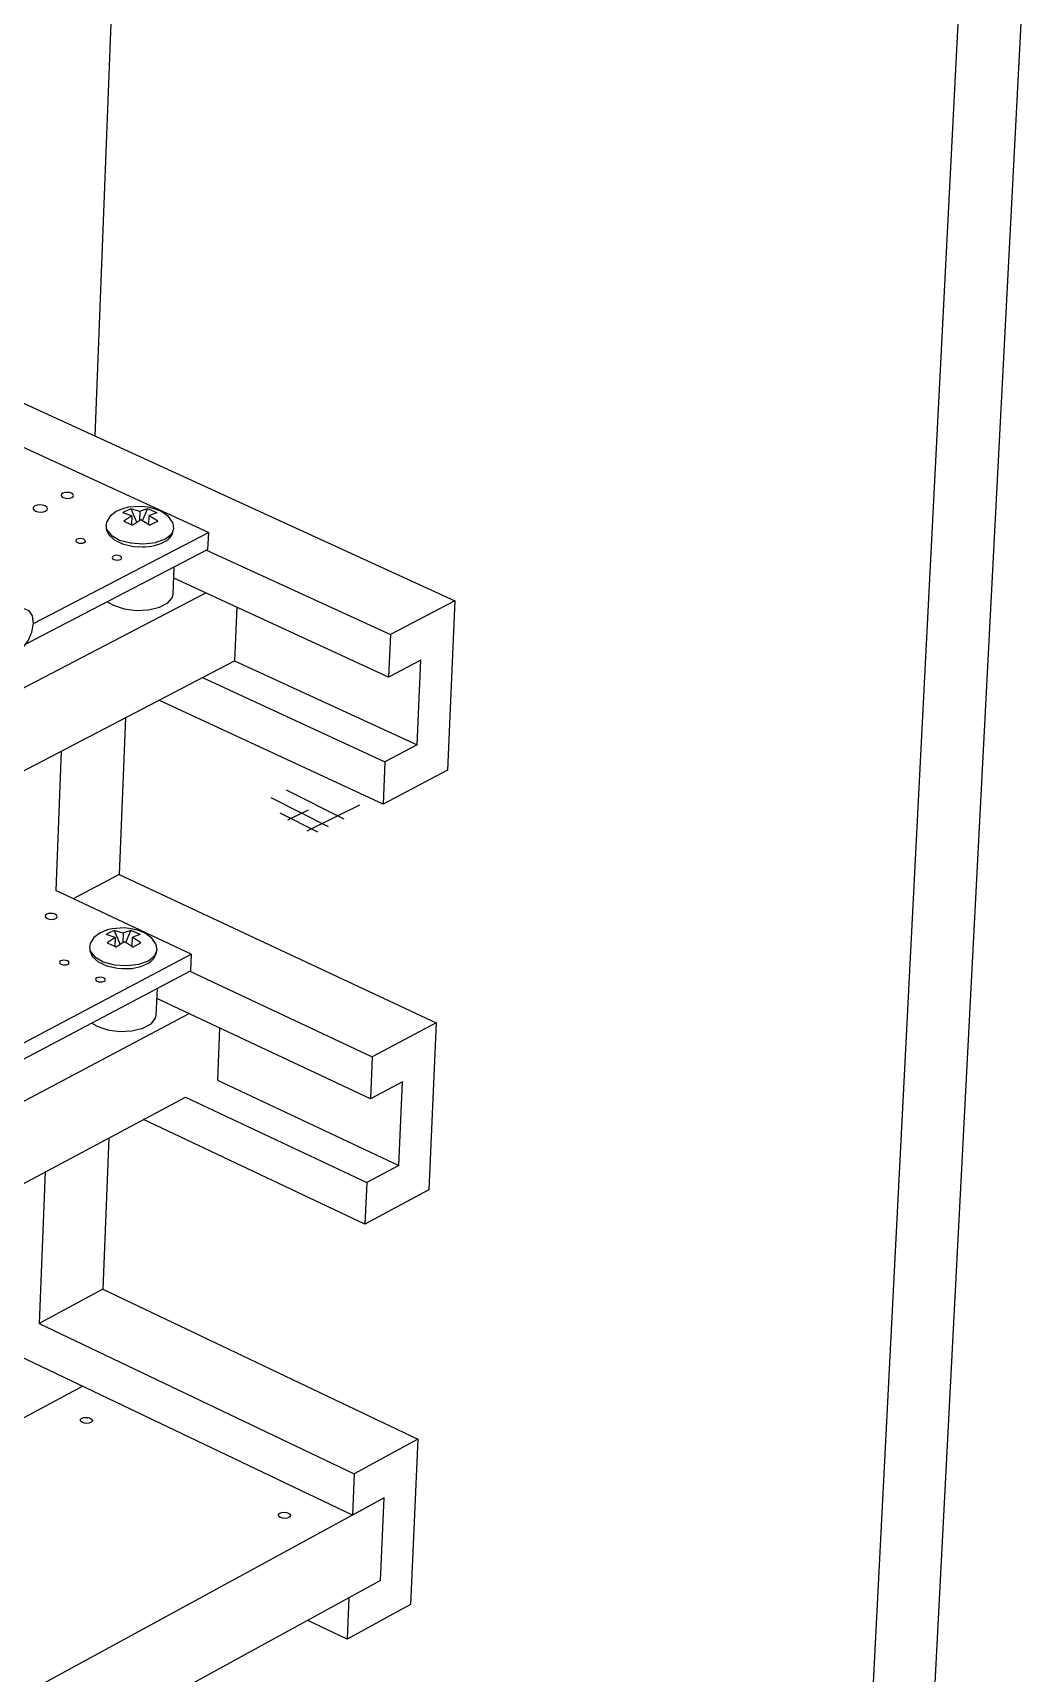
# Model space of a CAD drawing. Extents: x 0 to 151, y 0 to 220.
# Drawn here: x 136.96 to 150.67, y 152.34 to 174.89 of the extents above; entities that cross this region are included whole.
import ezdxf

# ---------------------------------------------------------------- set-up
doc = ezdxf.new("R2010")
doc.units = 0
doc.linetypes.add('CENTERX2', pattern=[20.32, 12.7, -2.54, 2.54, -2.54])
doc.layers.get('0').update_dxf_attribs({"linetype": 'CONTINUOUS'})

msp = doc.modelspace()

# ---------------------------------------------------------------- linework, layer by layer
at = {"color": 7, "linetype": 'CONTINUOUS'}
for p, q in [((137.816, 169.344), (138.289, 181.544)), ((150.666, 177.454), (147.711, 120.578)), ((146.874, 120.068), (149.754, 176.502)), ((136.514, 169.941), (142.759, 167.077)), ((139.373, 168.017), (135.638, 169.733)), ((138.32, 168.248), (138.197, 168.287)), ((138.32, 168.248), (138.211, 168.174)), ((138.431, 168.305), (138.308, 168.344)), ((138.308, 168.344), (138.389, 168.153)), ((138.32, 168.248), (138.315, 168.127)), ((138.431, 168.305), (138.426, 168.178)), ((138.467, 168.179), (138.538, 168.344)), ((138.556, 168.248), (138.551, 168.127)), ((136.969, 166.768), (139.373, 168.017)), ((138.445, 168.19), (138.336, 168.117)), ((139.373, 168.017), (139.363, 167.784)), ((136.871, 166.488), (139.363, 167.784)), ((139.348, 167.776), (141.875, 166.614)), ((138.889, 167.168), (138.904, 167.545)), ((141.85, 166.03), (138.897, 167.391)), ((133.9, 164.354), (139.339, 167.187)), ((142.759, 167.077), (141.875, 166.614)), ((142.759, 167.077), (142.657, 164.749)), ((139.764, 166.991), (139.734, 166.256)), ((141.875, 166.614), (141.85, 166.03)), ((135.057, 163.812), (139.734, 166.256)), ((139.734, 166.256), (142.241, 165.098)), ((142.292, 166.262), (141.85, 166.03)), ((142.241, 165.098), (142.292, 166.262)), ((139.292, 166.025), (141.8, 164.865)), ((141.775, 164.284), (138.693, 165.712)), ((138.233, 165.472), (138.148, 163.316)), ((142.241, 165.098), (141.8, 164.865)), ((137.351, 165.011), (137.278, 163.095)), ((141.8, 164.865), (141.775, 164.284)), ((142.657, 164.749), (141.775, 164.284)), ((138.148, 163.316), (137.516, 162.983)), ((138.148, 163.316), (142.504, 161.28)), ((139.138, 162.223), (137.278, 163.095)), ((138.092, 162.451), (137.97, 162.491)), ((138.092, 162.451), (137.983, 162.377)), ((138.202, 162.509), (138.08, 162.549)), ((138.08, 162.549), (138.162, 162.356)), ((138.092, 162.451), (138.087, 162.329)), ((138.216, 162.393), (138.108, 162.319)), ((138.202, 162.509), (138.197, 162.38)), ((138.237, 162.382), (138.309, 162.549)), ((138.326, 162.451), (138.322, 162.329)), ((136.748, 160.958), (139.138, 162.223)), ((139.138, 162.223), (139.129, 161.993)), ((136.66, 160.685), (139.129, 161.993)), ((139.117, 161.986), (141.625, 160.81)), ((138.657, 161.384), (138.672, 161.751)), ((141.6, 160.234), (138.667, 161.612)), ((133.685, 158.528), (139.108, 161.405)), ((142.504, 161.28), (141.625, 160.81)), ((142.504, 161.28), (142.402, 158.981)), ((139.527, 161.208), (139.498, 160.492)), ((141.625, 160.81), (141.6, 160.234)), ((139.498, 160.492), (141.989, 159.319)), ((142.039, 160.469), (141.6, 160.234)), ((141.989, 159.319), (142.039, 160.469)), ((134.807, 157.992), (139.059, 160.256)), ((139.059, 160.258), (141.55, 159.083)), ((141.525, 158.509), (138.48, 159.948)), ((138.006, 159.695), (137.924, 157.615)), ((137.129, 159.228), (137.049, 157.146)), ((141.989, 159.319), (141.55, 159.083)), ((141.55, 159.083), (141.525, 158.509)), ((142.402, 158.981), (141.525, 158.509)), ((137.924, 157.615), (137.049, 157.146)), ((137.924, 157.615), (142.251, 155.554)), ((137.049, 157.146), (141.377, 155.079)), ((141.353, 154.509), (136.674, 156.748)), ((132.236, 153.377), (137.642, 156.285)), ((142.251, 155.554), (141.377, 155.079)), ((142.251, 155.554), (142.151, 153.283)), ((141.377, 155.079), (141.353, 154.509)), ((141.79, 154.747), (134.94, 151.018)), ((141.79, 154.747), (141.353, 154.509)), ((141.74, 153.611), (141.79, 154.747)), ((141.74, 153.611), (134.899, 149.873)), ((141.74, 153.611), (141.304, 153.373)), ((141.304, 153.373), (141.279, 152.806)), ((142.151, 153.283), (141.279, 152.806)), ((141.279, 152.806), (140.74, 153.065))]:
    msp.add_line(p, q, dxfattribs=at)
at = {"color": 7, "linetype": 'CENTERX2'}
for p, q in [((140.23, 164.377), (141.019, 163.975)), ((140.444, 164.482), (141.233, 164.08)), ((140.354, 164.165), (140.871, 163.902)), ((140.467, 164.069), (140.747, 164.207)), ((140.731, 163.918), (141.454, 164.273))]:
    msp.add_line(p, q, dxfattribs=at)
at = {"color": 7, "linetype": 'CONTINUOUS'}
for points in [[(137.491, 168.557), (137.463, 168.566), (137.431, 168.569), (137.399, 168.566), (137.373, 168.557), (137.357, 168.544), (137.352, 168.528), (137.361, 168.513), (137.38, 168.499), (137.408, 168.491), (137.441, 168.487), (137.472, 168.491), (137.498, 168.499), (137.515, 168.513), (137.519, 168.528), (137.511, 168.544), (137.491, 168.557)], [(137.129, 168.382), (137.096, 168.392), (137.057, 168.396), (137.019, 168.392), (136.988, 168.382), (136.968, 168.366), (136.963, 168.347), (136.973, 168.329), (136.996, 168.313), (137.03, 168.302), (137.069, 168.299), (137.106, 168.302), (137.137, 168.313), (137.157, 168.329), (137.163, 168.347), (137.153, 168.366), (137.129, 168.382)], [(138.443, 168.376), (138.276, 168.364), (138.207, 168.348), (138.106, 168.306), (138.024, 168.243), (137.973, 168.161), (137.964, 168.107)], [(138.308, 168.344), (138.227, 168.305), (138.197, 168.287)], [(138.538, 168.344), (138.463, 168.32), (138.431, 168.305)], [(138.9, 168.071), (138.888, 168.147), (138.827, 168.236), (138.729, 168.306), (138.645, 168.34), (138.544, 168.365), (138.443, 168.376)], [(138.663, 168.287), (138.574, 168.331), (138.538, 168.344)], [(138.663, 168.287), (138.588, 168.262), (138.556, 168.248)], [(138.677, 168.174), (138.592, 168.229), (138.556, 168.248)], [(137.964, 168.109), (137.973, 168.058), (138.037, 167.979), (138.154, 167.914), (138.309, 167.874), (138.481, 167.862), (138.646, 167.881), (138.782, 167.929)], [(137.969, 168.106), (137.967, 168.065), (138.004, 167.985), (138.079, 167.916), (138.195, 167.86), (138.343, 167.826), (138.417, 167.823)], [(138.211, 168.174), (138.3, 168.134), (138.336, 168.117)], [(138.566, 168.117), (138.481, 168.171), (138.445, 168.19)], [(138.566, 168.117), (138.648, 168.16), (138.677, 168.174)], [(138.782, 167.929), (138.87, 167.998), (138.9, 168.075)], [(137.661, 167.925), (137.639, 167.932), (137.613, 167.934), (137.588, 167.932), (137.567, 167.925), (137.554, 167.914), (137.55, 167.902), (137.557, 167.889), (137.573, 167.879), (137.595, 167.872), (137.621, 167.869), (137.646, 167.872), (137.667, 167.879), (137.68, 167.889), (137.683, 167.902), (137.677, 167.914), (137.661, 167.925)], [(138.161, 167.694), (138.139, 167.701), (138.113, 167.704), (138.088, 167.701), (138.067, 167.694), (138.054, 167.684), (138.05, 167.671), (138.057, 167.659), (138.073, 167.648), (138.095, 167.641), (138.121, 167.639), (138.146, 167.641), (138.167, 167.648), (138.18, 167.659), (138.184, 167.671), (138.177, 167.684), (138.161, 167.694)], [(137.984, 167.067), (138.069, 167.017), (138.215, 166.969), (138.382, 166.947), (138.552, 166.955), (138.702, 166.99), (138.816, 167.049), (138.879, 167.125), (138.889, 167.168)], [(136.969, 166.768), (136.956, 166.871), (136.911, 166.941), (136.841, 166.967), (136.756, 166.945), (136.67, 166.878), (136.594, 166.777), (136.542, 166.657), (136.521, 166.536), (136.534, 166.432), (136.579, 166.363), (136.649, 166.337), (136.734, 166.359), (136.821, 166.426), (136.896, 166.527), (136.948, 166.647), (136.969, 166.768)], [(137.269, 162.77), (137.241, 162.779), (137.209, 162.782), (137.178, 162.779), (137.152, 162.77), (137.135, 162.756), (137.131, 162.741), (137.139, 162.725), (137.159, 162.712), (137.186, 162.703), (137.219, 162.7), (137.25, 162.703), (137.276, 162.712), (137.292, 162.725), (137.297, 162.741), (137.288, 162.756), (137.269, 162.77)], [(138.214, 162.582), (138.049, 162.57), (137.981, 162.554), (137.881, 162.512), (137.799, 162.45), (137.748, 162.368), (137.738, 162.312)], [(138.668, 162.276), (138.656, 162.353), (138.594, 162.444), (138.496, 162.513), (138.413, 162.547), (138.312, 162.572), (138.214, 162.582)], [(138.08, 162.549), (138, 162.51), (137.97, 162.491)], [(137.983, 162.377), (138.072, 162.336), (138.108, 162.319)], [(138.309, 162.549), (138.234, 162.524), (138.202, 162.509)], [(138.337, 162.319), (138.252, 162.373), (138.216, 162.393)], [(138.434, 162.491), (138.345, 162.535), (138.309, 162.549)], [(138.434, 162.491), (138.359, 162.466), (138.326, 162.451)], [(138.447, 162.377), (138.363, 162.432), (138.326, 162.451)], [(138.337, 162.319), (138.418, 162.362), (138.447, 162.377)], [(137.437, 162.13), (137.415, 162.137), (137.389, 162.139), (137.364, 162.137), (137.344, 162.13), (137.331, 162.119), (137.327, 162.106), (137.334, 162.094), (137.349, 162.083), (137.372, 162.076), (137.397, 162.073), (137.422, 162.076), (137.443, 162.083), (137.456, 162.094), (137.459, 162.106), (137.453, 162.119), (137.437, 162.13)], [(137.738, 162.314), (137.747, 162.263), (137.811, 162.183), (137.927, 162.117), (138.081, 162.076), (138.252, 162.064), (138.416, 162.084), (138.551, 162.132)], [(137.744, 162.311), (137.742, 162.266), (137.782, 162.185), (137.858, 162.116), (137.977, 162.061), (138.124, 162.028), (138.188, 162.027)], [(138.551, 162.132), (138.639, 162.202), (138.668, 162.28)], [(137.934, 161.896), (137.912, 161.903), (137.886, 161.906), (137.861, 161.903), (137.841, 161.896), (137.827, 161.886), (137.824, 161.873), (137.83, 161.86), (137.846, 161.85), (137.868, 161.842), (137.894, 161.84), (137.919, 161.842), (137.94, 161.85), (137.953, 161.86), (137.956, 161.873), (137.95, 161.886), (137.934, 161.896)], [(137.77, 161.273), (137.843, 161.231), (137.987, 161.183), (138.154, 161.161), (138.322, 161.168), (138.472, 161.204), (138.585, 161.264), (138.648, 161.34), (138.657, 161.384)], [(137.751, 155.843), (137.77, 155.83), (137.779, 155.814), (137.774, 155.798), (137.758, 155.784), (137.732, 155.775), (137.701, 155.772), (137.669, 155.775), (137.642, 155.784), (137.622, 155.798), (137.614, 155.814), (137.618, 155.83), (137.635, 155.843), (137.66, 155.852), (137.691, 155.855), (137.723, 155.852), (137.751, 155.843)], [(140.472, 154.539), (140.492, 154.525), (140.5, 154.509), (140.496, 154.493), (140.48, 154.48), (140.454, 154.47), (140.423, 154.467), (140.391, 154.47), (140.363, 154.48), (140.343, 154.493), (140.335, 154.509), (140.339, 154.525), (140.356, 154.539), (140.381, 154.548), (140.413, 154.551), (140.445, 154.548), (140.472, 154.539)]]:
    msp.add_lwpolyline(points, dxfattribs=at)
for centre, radius, start, end in [((138.672, 168.092), 0.225, 292.2654, 354.3896), ((138.482, 168.454), 0.634, 264.134, 295.8287), ((138.44, 162.296), 0.226, 292.7651, 354.7832), ((138.252, 162.648), 0.625, 264.1449, 296.2013)]:
    msp.add_arc(centre, radius, start, end, dxfattribs=at)

doc.saveas('drawing.dxf')
